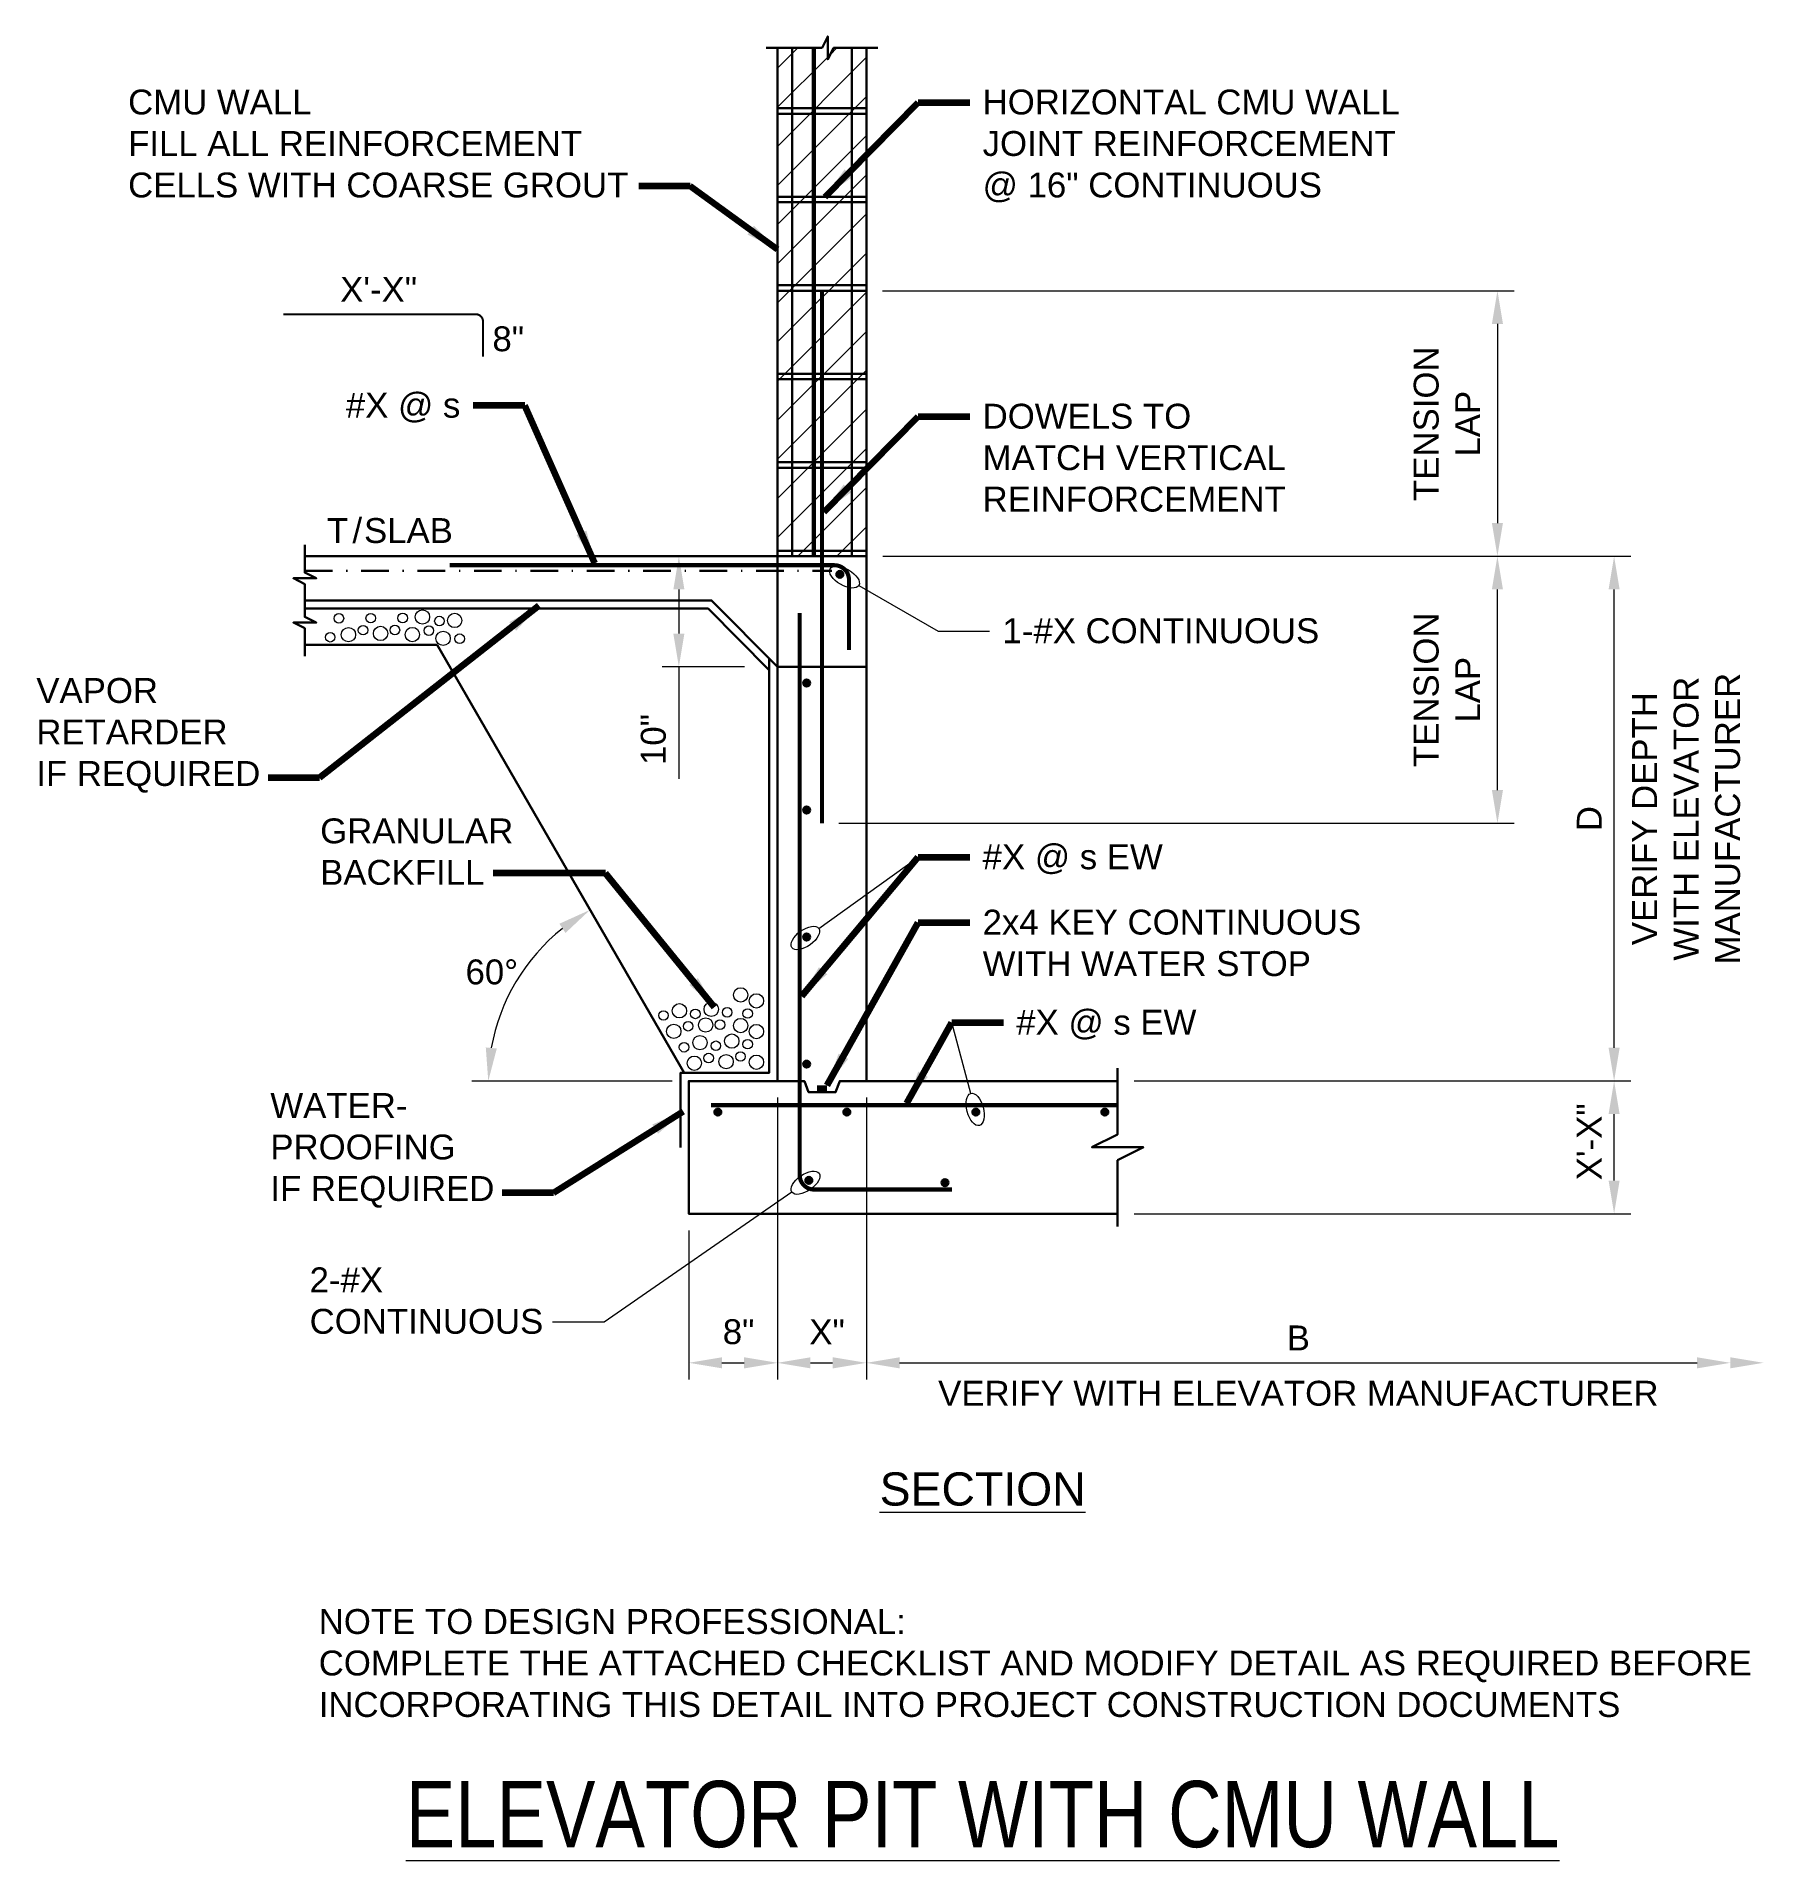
# Model space of a CAD drawing. Header units: inches. Extents: x 628 to 784, y 1571 to 1736.
import ezdxf

# ---------------------------------------------------------------- set-up
doc = ezdxf.new("R2010")
doc.units = ezdxf.units.IN
doc.header["$LTSCALE"] = 5
doc.header["$MEASUREMENT"] = 0
doc.linetypes.add('DASHDOT', pattern=[1, 0.5, -0.25, 0, -0.25])
for name, color, linetype, lineweight in [('S-ANNO-DIMS', 1, 'Continuous', 20), ('S-ANNO-TEXT', 7, 'Continuous', 20), ('S-DELT-PATT', 7, 'Continuous', 15), ('S-DETL', 3, 'Continuous', 30)]:
    doc.layers.add(name, color=color, linetype=linetype, lineweight=lineweight)
doc.styles.add('Romans', font='arial.ttf')
doc.dimstyles.get("Standard").update_dxf_attribs({"dimtxt": 0.18, "dimasz": 0.18, "dimexe": 0.18, "dimexo": 0.0625, "dimgap": 0.09, "dimtad": 0, "dimtih": 1, "dimtoh": 1, "dimdec": 4, "dimzin": 0, "dimdsep": 46, "dimtxsty": 'Standard', "dimcen": 0.09, "dimadec": 0, "dimazin": 0, "dimtfac": 1, "dimtdec": 4, "dimtofl": 0, "dimtmove": 0, "dimatfit": 3, "dimfxl": 1, "dimtolj": 1, "dimtzin": 0, "dimarcsym": 0})

# ---------------------------------------------------------------- blocks, each defined once
blk = doc.blocks.new('*D0')
at = {"layer": 'Defpoints', "color": 0, "transparency": 16777216}
for p in [(685.97, 1689.28), (694.89, 1689.28), (693.39, 1679.28)]:
    blk.add_point(p, dxfattribs=at)
at = {"layer": 'S-ANNO-DIMS', "transparency": 16777216}
for p, q in [((693.39, 1689.28), (684.47, 1689.28)), ((685.97, 1686.28), (685.97, 1682.28)), ((691.89, 1679.28), (684.47, 1679.28)), ((685.97, 1679.28), (685.97, 1669.15))]:
    blk.add_line(p, q, dxfattribs=at)
for points in [[(685.47, 1686.28), (686.47, 1686.28), (685.97, 1689.28)], [(685.47, 1682.28), (686.47, 1682.28), (685.97, 1679.28)]]:
    blk.add_solid(points, dxfattribs=at)
at = {"layer": 'S-ANNO-DIMS', "transparency": 16777216, "insert": (683.67, 1672.71), "char_height": 2.25, "attachment_point": 5, "rotation": 90, "style": 'Romans'}
blk.add_mtext('\\A1;10"', dxfattribs=at)
blk = doc.blocks.new('*D1')
at = {"layer": 'Defpoints', "color": 0, "transparency": 16777216}
for p in [(702.92, 1689.28), (770.53, 1689.28), (725.64, 1641.84)]:
    blk.add_point(p, dxfattribs=at)
at = {"layer": 'S-ANNO-DIMS', "transparency": 16777216}
for p, q in [((704.42, 1689.28), (772.03, 1689.28)), ((770.53, 1644.84), (770.53, 1686.28)), ((727.14, 1641.84), (772.03, 1641.84))]:
    blk.add_line(p, q, dxfattribs=at)
for points in [[(770.03, 1686.28), (771.03, 1686.28), (770.53, 1689.28)], [(770.03, 1644.84), (771.03, 1644.84), (770.53, 1641.84)]]:
    blk.add_solid(points, dxfattribs=at)
at = {"layer": 'S-ANNO-DIMS', "transparency": 16777216, "insert": (768.28, 1665.56), "char_height": 2.25, "attachment_point": 5, "rotation": 90, "style": 'Romans'}
blk.add_mtext('\\A1;D', dxfattribs=at)
blk = doc.blocks.new('*D2')
at = {"layer": 'Defpoints', "color": 0, "transparency": 16777216}
for p in [(725.64, 1641.84), (770.53, 1641.84), (725.64, 1629.84)]:
    blk.add_point(p, dxfattribs=at)
at = {"layer": 'S-ANNO-DIMS', "transparency": 16777216}
for p, q in [((727.14, 1641.84), (772.03, 1641.84)), ((770.53, 1632.84), (770.53, 1638.84)), ((727.14, 1629.84), (772.03, 1629.84))]:
    blk.add_line(p, q, dxfattribs=at)
for points in [[(770.03, 1638.84), (771.03, 1638.84), (770.53, 1641.84)], [(770.03, 1632.84), (771.03, 1632.84), (770.53, 1629.84)]]:
    blk.add_solid(points, dxfattribs=at)
at = {"layer": 'S-ANNO-DIMS', "transparency": 16777216, "insert": (768.28, 1636.34), "char_height": 2.25, "attachment_point": 5, "rotation": 90, "style": 'Romans'}
blk.add_mtext('\\A1;X\'-X"', dxfattribs=at)
blk = doc.blocks.new('*D3')
at = {"layer": 'Defpoints', "color": 0, "transparency": 16777216}
for p in [(755.48, 1689.28), (759.98, 1689.28), (698.92, 1665.14)]:
    blk.add_point(p, dxfattribs=at)
at = {"layer": 'S-ANNO-DIMS', "transparency": 16777216}
for p, q in [((756.98, 1689.28), (761.48, 1689.28)), ((759.98, 1668.14), (759.98, 1686.28)), ((700.42, 1665.14), (761.48, 1665.14))]:
    blk.add_line(p, q, dxfattribs=at)
for points in [[(759.48, 1686.28), (760.48, 1686.28), (759.98, 1689.28)], [(759.48, 1668.14), (760.48, 1668.14), (759.98, 1665.14)]]:
    blk.add_solid(points, dxfattribs=at)
at = {"layer": 'S-ANNO-DIMS', "transparency": 16777216, "insert": (755.41, 1677.21), "char_height": 2.25, "attachment_point": 5, "rotation": 90, "style": 'Romans'}
blk.add_mtext('\\A1;TENSION\\PLAP', dxfattribs=at)
blk = doc.blocks.new('*D4')
at = {"layer": 'Defpoints', "color": 0, "transparency": 16777216}
for p in [(702.87, 1713.28), (755.48, 1689.28), (759.98, 1689.28)]:
    blk.add_point(p, dxfattribs=at)
at = {"layer": 'S-ANNO-DIMS', "transparency": 16777216}
for p, q in [((704.37, 1713.28), (761.48, 1713.28)), ((759.98, 1710.28), (759.98, 1692.28)), ((756.98, 1689.28), (761.48, 1689.28))]:
    blk.add_line(p, q, dxfattribs=at)
for points in [[(759.48, 1710.28), (760.48, 1710.28), (759.98, 1713.28)], [(759.48, 1692.28), (760.48, 1692.28), (759.98, 1689.28)]]:
    blk.add_solid(points, dxfattribs=at)
at = {"layer": 'S-ANNO-DIMS', "transparency": 16777216, "insert": (755.41, 1701.26), "char_height": 2.25, "attachment_point": 5, "rotation": 90, "style": 'Romans'}
blk.add_mtext('\\A1;TENSION\\PLAP', dxfattribs=at)

msp = doc.modelspace()

# ---------------------------------------------------------------- hatches: boundary and pattern name
at = {"layer": 'S-DELT-PATT'}
h = msp.add_hatch(dxfattribs=at)
h.set_pattern_fill('ANSI31', color=256, scale=20)
h.set_pattern_definition([(45, (-1009.744, 1135.3873), (-1.767767, 1.767767), [])])
h.paths.add_polyline_path([(702.9193559, 1735.2335078), (702.8683653, 1689.2752922), (694.8939749, 1689.2752922), (694.8939658, 1735.233508), (698.9161269, 1735.2335091), (699.4335207, 1736.2682967), (699.4335207, 1734.1987197), (699.950915, 1735.2335083)])
at = {"layer": 'S-DETL', "linetype": 'Continuous'}
h = msp.add_hatch(color=256, dxfattribs=at)
h.dxf.hatch_style = 1
edge = h.paths.add_edge_path()
edge.add_arc((700.5230453, 1687.6391743), 0.3125, 450, 810, ccw=False)
h = msp.add_hatch(color=256, dxfattribs=at)
h.dxf.hatch_style = 1
edge = h.paths.add_edge_path()
edge.add_arc((697.5189749, 1677.8165292), 0.3125, -180, 180)
h = msp.add_hatch(color=256, dxfattribs=at)
h.dxf.hatch_style = 1
edge = h.paths.add_edge_path()
edge.add_arc((697.5189749, 1666.3315704), 0.3125, -180, 180)
h = msp.add_hatch(color=256, dxfattribs=at)
h.dxf.hatch_style = 1
edge = h.paths.add_edge_path()
edge.add_arc((697.5189749, 1654.8466115), 0.3125, -180, 180)
h = msp.add_hatch(color=256, dxfattribs=at)
h.dxf.hatch_style = 1
edge = h.paths.add_edge_path()
edge.add_arc((697.5189749, 1643.3616527), 0.3125, -180, 180)
h = msp.add_hatch(color=256, dxfattribs=at)
h.dxf.hatch_style = 1
edge = h.paths.add_edge_path()
edge.add_arc((689.4935979, 1639.0227313), 0.3125, -180, 180)
h = msp.add_hatch(color=256, dxfattribs=at)
h.dxf.hatch_style = 1
edge = h.paths.add_edge_path()
edge.add_arc((701.1570145, 1639.0227313), 0.3125, -180, 180)
h = msp.add_hatch(color=256, dxfattribs=at)
h.dxf.hatch_style = 1
edge = h.paths.add_edge_path()
edge.add_arc((712.8204311, 1639.0227313), 0.3125, -180, 180)
h = msp.add_hatch(color=256, dxfattribs=at)
h.dxf.hatch_style = 1
edge = h.paths.add_edge_path()
edge.add_arc((724.4838476, 1639.0227313), 0.3125, -180, 180)
h = msp.add_hatch(color=256, dxfattribs=at)
h.dxf.hatch_style = 1
edge = h.paths.add_edge_path()
edge.add_arc((697.7203389, 1632.8490953), 0.3125, -196.235306534, 163.764693466)
h = msp.add_hatch(color=256, dxfattribs=at)
h.dxf.hatch_style = 1
edge = h.paths.add_edge_path()
edge.add_arc((710.0243552, 1632.6477313), 0.3125, -180, 180)

# ---------------------------------------------------------------- linework, layer by layer
at = {"layer": 'S-ANNO-DIMS'}
for p, q in [((685.3685979, 1641.8352313), (667.2356187, 1641.8352313)), ((694.8939749, 1640.3352313), (694.8939749, 1614.8579803)), ((702.9193518, 1640.3352313), (702.9193518, 1614.8579803)), ((686.8685979, 1628.3352313), (686.8685979, 1614.8579803)), ((689.8685979, 1616.3579803), (691.8685979, 1616.3579803)), ((697.8685979, 1616.3579803), (699.8685979, 1616.3579803)), ((705.9193518, 1616.3579803), (778.0385931, 1616.3579803))]:
    msp.add_line(p, q, dxfattribs=at)
msp.add_arc((686.5629103, 1641.7001111), 17.8278037, 128.584166487, 169.912796824, dxfattribs=at)
for points in [[(675.1645151, 1656.0546372), (675.7202276, 1655.2232627), (677.9364949, 1657.3060876)], [(669.5085769, 1644.7767505), (668.5127892, 1644.8684386), (668.7356187, 1641.8352313)], [(689.8685979, 1616.8579803), (689.8685979, 1615.8579803), (686.8685979, 1616.3579803)], [(691.8685979, 1616.8579803), (691.8685979, 1615.8579803), (694.8685979, 1616.3579803)], [(691.8939749, 1616.8579803), (691.8939749, 1615.8579803), (694.8939749, 1616.3579803)], [(697.8685979, 1616.8579803), (697.8685979, 1615.8579803), (694.8685979, 1616.3579803)], [(699.8685979, 1616.8579803), (699.8685979, 1615.8579803), (702.8685979, 1616.3579803)], [(699.9193518, 1616.8579803), (699.9193518, 1615.8579803), (702.9193518, 1616.3579803)], [(705.9193518, 1616.8579803), (705.9193518, 1615.8579803), (702.9193518, 1616.3579803)], [(778.0385931, 1616.8579803), (778.0385931, 1615.8579803), (781.0385931, 1616.3579803)], [(781.0385931, 1616.8579803), (781.0385931, 1615.8579803), (784.0385931, 1616.3579803)]]:
    msp.add_solid(points, dxfattribs=at)
at = {"layer": 'S-ANNO-TEXT'}
for p, q in [((702.2414705, 1686.6458246), (709.4073364, 1682.5035375)), ((709.4073364, 1682.5035375), (714.0638847, 1682.5035375)), ((698.6250896, 1655.6376679), (707.6146788, 1662.0667223)), ((712.3674977, 1640.7131014), (710.6526088, 1647.1131542)), ((696.1875436, 1631.7877711), (679.2118124, 1620.0335893)), ((679.2118124, 1620.0335893), (674.555264, 1620.0335893))]:
    msp.add_line(p, q, dxfattribs=at)
for centre, major_axis in [((700.9451033, 1687.3952003), (-1.2963672, 0.7493756)), ((697.4071331, 1654.7666261), (-1.2179565, -0.8710419)), ((712.7550469, 1639.2667483), (0.3875492, -1.4463532)), ((697.4186141, 1632.6401778), (-1.2310705, -0.8524067))]:
    msp.add_ellipse(centre, major_axis=major_axis, ratio=0.5, dxfattribs=at)
at = {"layer": 'S-DELT-PATT'}
for centre, radius in [((655.2312125, 1683.6617875), 0.4319993), ((658.1122828, 1683.6775385), 0.4319993), ((660.9933532, 1683.6932894), 0.4319993), ((662.7813027, 1683.7885571), 0.6479989), ((664.3190749, 1683.4180493), 0.4319993), ((665.6980378, 1683.4716542), 0.6479989), ((654.4447542, 1681.9551368), 0.4319993), ((656.0967844, 1682.184441), 0.6479989), ((657.4150904, 1682.5924625), 0.4319993), ((658.9963786, 1682.2949116), 0.6479989), ((660.2961607, 1682.6082135), 0.4319993), ((661.8672735, 1682.1972415), 0.6479989), ((663.3652341, 1682.5499163), 0.4319993), ((664.6546151, 1681.8531805), 0.6479989), ((666.1525757, 1681.8208475), 0.4319993), ((691.5581345, 1649.6207302), 0.6479989), ((692.9823821, 1649.0830148), 0.6479989), ((684.5815714, 1647.7626495), 0.4319993), ((686.0204439, 1648.1804738), 0.6479989), ((687.4593165, 1647.9019243), 0.4319993), ((688.3874399, 1646.895051), 0.6479989), ((688.898189, 1648.3197486), 0.6479989), ((690.3370616, 1648.0411991), 0.4319993), ((691.5581345, 1646.8487011), 0.6479989), ((692.1933084, 1647.935483), 0.4319993), ((685.5096948, 1646.323777), 0.6479989), ((686.8092926, 1646.7879512), 0.4319993), ((687.8766908, 1645.3027287), 0.6479989), ((689.6870377, 1646.927226), 0.4319993), ((690.7544359, 1645.4420035), 0.6479989), ((692.9823821, 1646.3109858), 0.6479989), ((686.4378182, 1644.8849044), 0.4319993), ((688.6655394, 1643.9102061), 0.4319993), ((689.3155633, 1645.0241792), 0.4319993), ((690.2436867, 1643.5853066), 0.6479989), ((691.5432845, 1644.0494808), 0.4319993), ((692.1933084, 1645.163454), 0.4319993), ((692.9823821, 1643.5389567), 0.6479989), ((687.3659416, 1643.4460319), 0.6479989)]:
    msp.add_circle(centre, radius, dxfattribs=at)
at = {"layer": 'S-DETL'}
for p, q in [((696.2124867, 1735.233508), (696.2124911, 1689.2752922)), ((701.6197663, 1735.233508), (701.6197618, 1689.2752922)), ((652.1457499, 1689.2752922), (702.9193518, 1689.2752922)), ((702.9193518, 1641.8352313), (725.6425489, 1641.8352313))]:
    msp.add_line(p, q, dxfattribs=at)
at = {"layer": 'S-DETL', "linetype": 'Continuous'}
for p, q in [((694.8939749, 1729.7752922), (702.8683653, 1729.7752922)), ((694.8939749, 1729.2752922), (702.8683653, 1729.2752922)), ((694.8939749, 1721.7752922), (702.8683653, 1721.7752922)), ((694.8939749, 1721.2752922), (702.8683653, 1721.2752922)), ((694.8939749, 1713.7752922), (702.8683653, 1713.7752922)), ((694.8939749, 1713.2752922), (702.8683653, 1713.2752922)), ((694.8939749, 1705.7752922), (702.8683653, 1705.7752922)), ((694.8939749, 1705.2752922), (702.8683653, 1705.2752922)), ((694.8939749, 1697.7752922), (702.8683653, 1697.7752922)), ((694.8939749, 1697.2752922), (702.8683653, 1697.2752922)), ((694.8939749, 1689.7752922), (702.8683653, 1689.7752922)), ((694.8939749, 1689.2752922), (702.8683653, 1689.2752922))]:
    msp.add_line(p, q, dxfattribs=at)
at = {"layer": 'S-DETL', "linetype": 'DASHDOT'}
msp.add_line((652.1457499, 1687.9516743), (699.7907156, 1687.9516743), dxfattribs=at)
at = {"layer": 'S-DETL'}
for points in [[(693.8591863, 1735.2335076), (696.3876565, 1735.2335086), (698.9161269, 1735.2335091), (699.4335207, 1736.2682967), (699.4335207, 1734.1987197), (699.950915, 1735.2335083), (703.9541403, 1735.2335076)], [(694.8939658, 1735.233508), (694.8939749, 1641.8352313), (697.3234341, 1641.8352313), (697.693223, 1640.8188299), (700.1390299, 1640.8188299), (700.5088189, 1641.8352313), (702.9193518, 1641.8352313), (702.9193559, 1735.2335078)], [(652.1457499, 1690.3100807), (652.1457499, 1687.7998388), (653.1805385, 1687.2824445), (651.1109614, 1687.2824445), (652.1457499, 1686.7650502), (652.1457499, 1683.7963033), (653.1805385, 1683.278909), (651.1109614, 1683.278909), (652.1457499, 1682.7615147), (652.1457499, 1680.2334326)], [(652.1457499, 1685.2895968), (688.9234567, 1685.2895968), (694.8939749, 1679.2752922), (702.9193518, 1679.2752922)], [(652.1457499, 1684.5395968), (688.6111902, 1684.5395968), (694.1439714, 1678.9662394)], [(652.1457499, 1681.2682212), (664.1019506, 1681.2682212), (686.4355852, 1642.5852313)], [(694.1439713, 1680.0307961), (694.1439748, 1642.5852313), (686.1185979, 1642.5852313), (686.1185979, 1635.8352313)], [(725.6425489, 1642.998601), (725.6425489, 1637.003061), (723.3158095, 1635.8396913), (727.9692883, 1635.8396913), (725.6425489, 1634.6763216), (725.6425489, 1628.6718615)], [(694.8939749, 1641.8352313), (686.8685979, 1641.8352313), (686.8685979, 1629.8352313), (725.6425489, 1629.8352313)]]:
    msp.add_lwpolyline(points, dxfattribs=at)
at = {"layer": 'S-DETL', "const_width": 0.375}
for points in [[(698.1661265, 1735.2335089), (698.1661265, 1689.2752922)], [(698.9161265, 1713.2752922), (698.9161265, 1665.1391172)], [(688.8685979, 1639.6477313), (725.6425489, 1639.6477313)]]:
    msp.add_lwpolyline(points, dxfattribs=at)
at = {"layer": 'S-DETL'}
for points, const_width in [([(650.2010382, 1711.1577024), (667.6040386, 1711.1577024, -0.4142135624), (668.2602886, 1710.5014524), (668.2602886, 1707.3259488)], 0.1875), ([(665.2309086, 1688.4655384), (700.0369094, 1688.4655384, -0.4142135624), (701.3494094, 1687.1530384), (701.3494094, 1680.8020311)], 0.375), ([(696.8939749, 1684.1404707), (696.8939749, 1633.3352313, 0.4142135624), (698.2064749, 1632.0227313), (710.6493552, 1632.0227313)], 0.375)]:
    msp.add_lwpolyline(points, format="xyb", dxfattribs=dict(at, const_width=const_width))
at = {"layer": 'S-DETL', "linetype": 'Continuous'}
for centre in [(700.5230453, 1687.6391743), (697.5189749, 1677.8165292), (697.5189749, 1666.3315704), (697.5189749, 1654.8466115), (697.5189749, 1643.3616527), (689.4935979, 1639.0227313), (701.1570145, 1639.0227313), (712.8204311, 1639.0227313), (724.4838476, 1639.0227313), (697.7203389, 1632.8490953), (710.0243552, 1632.6477313)]:
    msp.add_circle(centre, 0.3125, dxfattribs=at)
msp.add_solid([(698.4553837, 1640.8188299), (698.4553837, 1641.4501858), (699.3768692, 1640.8188299), (699.3768692, 1641.4501858)], dxfattribs=at)

# ---------------------------------------------------------------- texts
at = {"layer": 'S-ANNO-DIMS', "attachment_point": 5, "style": 'Romans'}
for s, insert, char_height in [('\\A1;60%%D', (669.0557387, 1651.6843017), 2.24999998), ('\\A1;8"', (691.3685979, 1619.1555588), 2.25), ('\\A1;X"', (699.3685979, 1619.1555588), 2.25), ('\\A1;B', (741.9789725, 1618.6079803), 2.25)]:
    msp.add_mtext(s, dxfattribs=dict(at, insert=insert, char_height=char_height))
at = {"layer": 'S-ANNO-TEXT', "style": 'Romans'}
for s, insert, char_height, attachment_point in [('CMU WALL \\PFILL ALL REINFORCEMENT\\PCELLS WITH COARSE GROUT', (636.1704413, 1731.4684035), 2.249999984, 1), ('HORIZONTAL CMU WALL \\PJOINT REINFORCEMENT\\P@ 16" CONTINUOUS', (713.4353643, 1731.4684035), 2.249999984, 1), ('X\'-X"', (662.2997928, 1714.5327024), 2.24999998, 3), ('8"', (671.9744768, 1710.0624898), 2.24999998, 3), ('#X @ s', (666.210552, 1704.0591717), 2.24999998, 3), ('DOWELS TO \\PMATCH VERTICAL \\PREINFORCEMENT', (713.4353643, 1703.065), 2.249999984, 1), ('{\\T1.2;T/}SLAB', (665.5383146, 1692.7270316), 2.249999984, 3), ('1-#X CONTINUOUS ', (715.2280218, 1683.6676746), 2.249999984, 1), ('VAPOR \\PRETARDER \\PIF REQUIRED', (627.8730085, 1667.8968108), 2.249999984, 7), ('GRANULAR\\PBACKFILL', (653.5357959, 1665.5747118), 2.24999998, 1), ('#X @ s EW', (713.4353643, 1663.2308594), 2.24999998, 1), ('2x4 KEY CONTINUOUS \\PWITH WATER STOP', (713.4353643, 1657.3249932), 2.249999984, 1), ('#X @ s EW', (716.4732943, 1648.2772913), 2.24999998, 1), ('WATER-\\PPROOFING \\PIF REQUIRED', (649.033087, 1630.375533), 2.249999984, 7), ('2-#X\\PCONTINUOUS ', (652.5832315, 1624.9868635), 2.249999984, 1), ('VERIFY WITH ELEVATOR MANUFACTURER', (741.9789725, 1614.7329803), 2.249999984, 2), ('NOTE TO DESIGN PROFESSIONAL: \\PCOMPLETE THE ATTACHED CHECKLIST AND MODIFY DETAIL AS REQUIRED BEFORE \\PINCORPORATING THIS DETAIL INTO PROJECT CONSTRUCTION DOCUMENTS', (653.4072269, 1594.0958556), 2.249999984, 1), ('{\\W0.8;\\LELEVATOR PIT WITH CMU WALL}', (713.4353647, 1578.5627724), 6, 2)]:
    msp.add_mtext(s, dxfattribs=dict(at, insert=insert, char_height=char_height, attachment_point=attachment_point))
at = {"layer": 'S-ANNO-TEXT', "insert": (772.1598991, 1665.5552617), "char_height": 2.249999984, "attachment_point": 2, "rotation": 90, "style": 'Romans'}
msp.add_mtext('VERIFY DEPTH \\PWITH ELEVATOR \\PMANUFACTURER', dxfattribs=at)
at = {"layer": 'S-ANNO-TEXT', "linetype": 'Continuous', "insert": (713.4353643, 1606.4531031), "char_height": 3, "attachment_point": 2, "style": 'Romans'}
msp.add_mtext('{\\LSECTION}', dxfattribs=at)

# ---------------------------------------------------------------- dimensions: what is measured, and where the dimension line sits
at = {"layer": 'S-ANNO-DIMS'}
for base, p1, p2, angle, text, override, picture, middle in [((759.9769833, 1689.2752922), (702.8683653, 1713.2752922), (755.4769833, 1689.2752922), 90, 'TENSION\\PLAP', {"dimscale": 24, "dimtxt": 0.09375, "dimasz": 0.125, "dimexe": 0.0625, "dimgap": 0.0625, "dimtih": 0, "dimtoh": 0, "dimdec": 5, "dimlfac": 1, "dimrnd": 0.03125, "dimzin": 7, "dimlunit": 4, "dimtxsty": 'Romans', "dimcen": 0.125, "dimclrd": 256, "dimclre": 256, "dimclrt": 256, "dimadec": 4, "dimtdec": 5, "dimtofl": 1, "dimtmove": 2, "dimtvp": 1, "dimfrac": 2, "dimtzin": 3, "dimlwd": 65535, "dimlwe": 65535}, '*D4', (755.4105549, 1701.257259)), ((759.9769833, 1689.2752922), (698.9161265, 1665.1391172), (755.4769833, 1689.2752922), 270, 'TENSION\\PLAP', {"dimscale": 24, "dimtxt": 0.09375, "dimasz": 0.125, "dimexe": 0.0625, "dimgap": 0.0625, "dimtih": 0, "dimtoh": 0, "dimdec": 5, "dimlfac": 1, "dimrnd": 0.03125, "dimzin": 7, "dimlunit": 4, "dimtxsty": 'Romans', "dimcen": 0.125, "dimclrd": 256, "dimclre": 256, "dimclrt": 256, "dimadec": 4, "dimtdec": 5, "dimtofl": 1, "dimtmove": 2, "dimtvp": 1, "dimfrac": 2, "dimtzin": 3, "dimlwd": 65535, "dimlwe": 65535}, '*D3', (755.4105549, 1677.2072047)), ((770.5348991, 1689.2752922), (725.6425489, 1641.8352313), (702.9193518, 1689.2752922), 270, 'D', {"dimscale": 24, "dimtxt": 0.09375, "dimasz": 0.125, "dimexe": 0.0625, "dimgap": 0.0625, "dimtih": 0, "dimtoh": 0, "dimdec": 5, "dimlfac": 1, "dimrnd": 0.03125, "dimzin": 7, "dimlunit": 4, "dimtxsty": 'Romans', "dimcen": 0.125, "dimclrd": 256, "dimclre": 256, "dimclrt": 256, "dimadec": 4, "dimtdec": 5, "dimtofl": 1, "dimtvp": 1, "dimfrac": 2, "dimtzin": 3, "dimlwd": 65535, "dimlwe": 65535}, '*D1', (770.5348991, 1665.5552617)), ((770.5348991, 1641.8352313), (725.6425489, 1629.8352313), (725.6425489, 1641.8352313), 270, 'X\'-X"', {"dimscale": 24, "dimtxt": 0.09375, "dimasz": 0.125, "dimexe": 0.0625, "dimgap": 0.0625, "dimtih": 0, "dimtoh": 0, "dimdec": 5, "dimlfac": 1, "dimrnd": 0.03125, "dimzin": 7, "dimlunit": 4, "dimtxsty": 'Romans', "dimcen": 0.125, "dimclrd": 256, "dimclre": 256, "dimclrt": 256, "dimadec": 4, "dimtdec": 5, "dimtofl": 1, "dimtvp": 1, "dimfrac": 2, "dimtzin": 3, "dimlwd": 65535, "dimlwe": 65535}, '*D2', (770.5348991, 1636.3352313))]:
    dim = msp.add_linear_dim(base=base, p1=p1, p2=p2, angle=angle, text=text, dimstyle='Standard', override=override, dxfattribs=at)
    dim.commit()
    dim.dimension.update_dxf_attribs({"geometry": picture, "text_midpoint": middle, "dimtype": 128})
dim = msp.add_linear_dim(base=(685.9663919, 1689.2752922), p1=(693.3939749, 1679.2752922), p2=(694.8939749, 1689.2752922), angle=270, dimstyle='Standard', override={"dimscale": 24, "dimtxt": 0.09375, "dimasz": 0.125, "dimexe": 0.0625, "dimgap": 0.0625, "dimtih": 0, "dimtoh": 0, "dimdec": 5, "dimlfac": 1, "dimrnd": 0.03125, "dimzin": 7, "dimlunit": 4, "dimtxsty": 'Romans', "dimcen": 0.125, "dimclrd": 256, "dimclre": 256, "dimclrt": 256, "dimadec": 4, "dimtdec": 5, "dimtofl": 1, "dimtvp": 1, "dimfrac": 2, "dimtzin": 3, "dimlwd": 65535, "dimlwe": 65535}, dxfattribs=at)
dim.commit()
dim.dimension.update_dxf_attribs({"geometry": '*D0', "text_midpoint": (685.9663919, 1672.7140712), "dimtype": 128})

# ---------------------------------------------------------------- leaders
at = {"layer": 'S-ANNO-TEXT'}
for points in [[(699.1931541, 1721.7752922), (707.6146788, 1730.3042664), (712.2712272, 1730.3042664)], [(694.8939694, 1716.9993208), (687.0041722, 1722.7252249), (682.3476238, 1722.7252249)], [(678.3812049, 1688.6530384), (672.0312375, 1702.8950346), (667.3746891, 1702.8950346)], [(699.1036265, 1693.2812188), (707.6146788, 1701.9008629), (712.2712272, 1701.9008629)], [(673.3123898, 1684.7895968), (653.4845837, 1669.2331548), (648.8280353, 1669.2331548)], [(689.1989603, 1648.5059988), (679.3295181, 1660.6222051), (669.167617, 1660.6222051)], [(697.0814749, 1649.5101374), (707.6146788, 1662.0667223), (712.2712272, 1662.0667223)], [(699.3768692, 1641.4501858), (707.6146788, 1656.1608561), (712.2712272, 1656.1608561)], [(706.5770539, 1639.8352313), (710.6526088, 1647.1131542), (715.3091572, 1647.1131542)], [(686.3685979, 1639.0852313), (674.6446622, 1631.711877), (669.9881138, 1631.711877)]]:
    msp.add_leader(points, dimstyle='Standard', override={"dimscale": 24, "dimtxt": 0.09375, "dimasz": 0.125, "dimexe": 0.0625, "dimgap": 0.0625, "dimtad": 0, "dimtih": 0, "dimtoh": 0, "dimdec": 5, "dimlfac": 16, "dimrnd": 0.03125, "dimzin": 7, "dimlunit": 4, "dimtxsty": 'Romans', "dimcen": 0.125, "dimclrd": 256, "dimclre": 256, "dimclrt": 256, "dimadec": 4, "dimtdec": 5, "dimtofl": 1, "dimtvp": 1, "dimfrac": 2, "dimtzin": 3, "dimlwd": 65535, "dimlwe": 65535}, dxfattribs=at)

doc.saveas('drawing.dxf')
